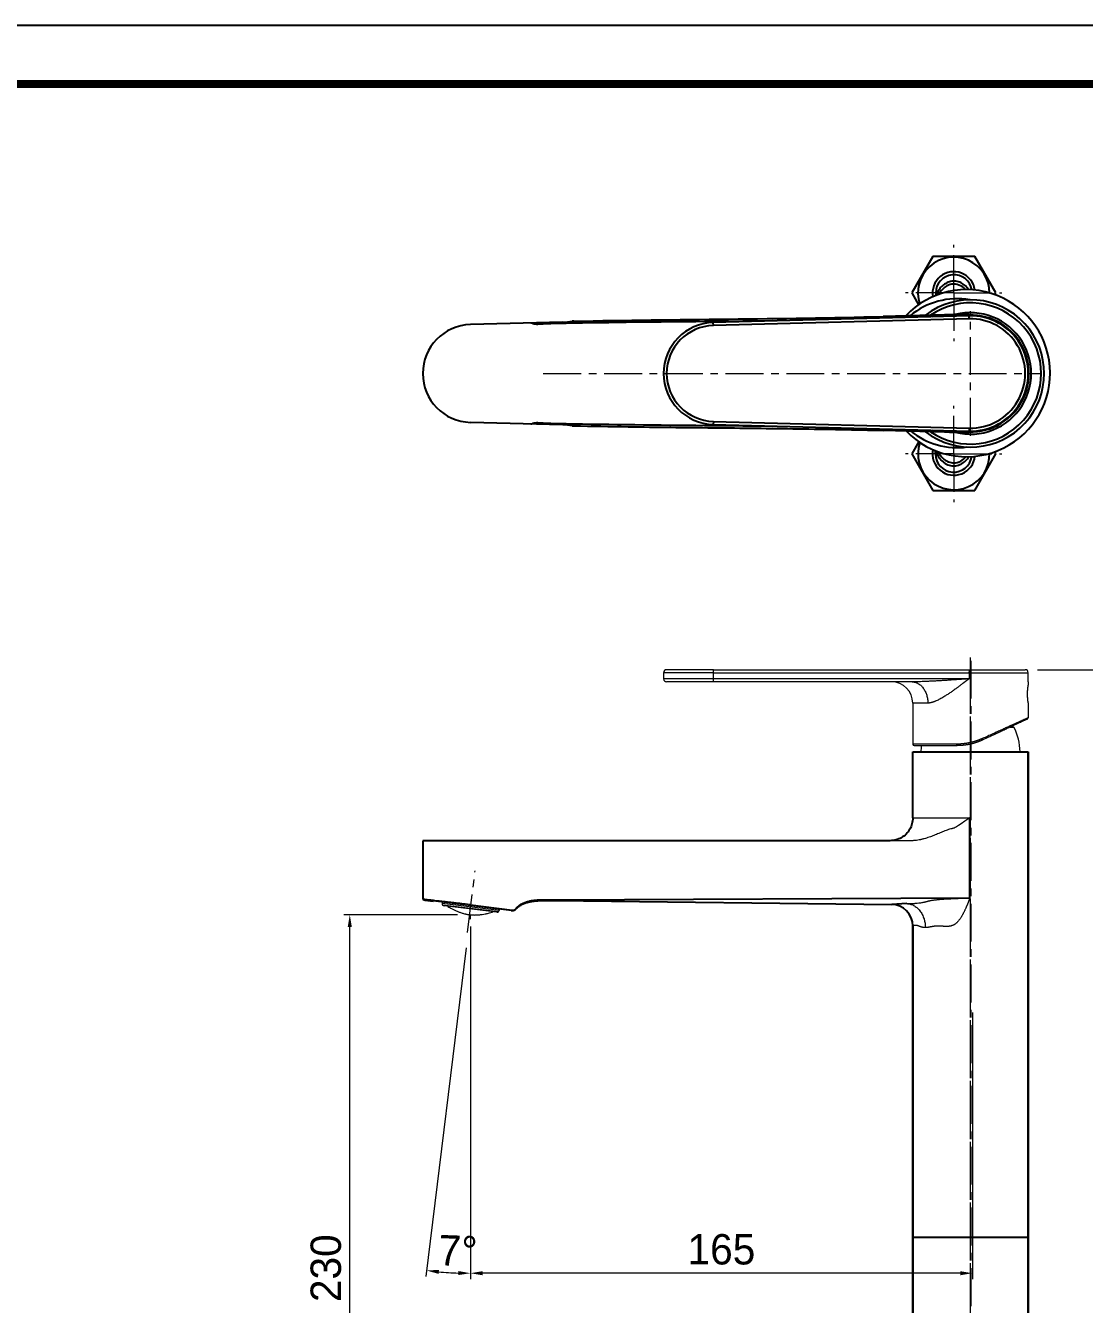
# Model space of a CAD drawing. Extents: x 0 to 1128, y 0 to 827.
# Drawn here: x 370.2 to 718.6, y 405.8 to 826.8 of the extents above; entities that cross this region are included whole.
import ezdxf

# ---------------------------------------------------------------- set-up
doc = ezdxf.new("R2010")
doc.units = 0
doc.header["$LTSCALE"] = 10
doc.header["$MEASUREMENT"] = 0
doc.header["$PDMODE"] = 3
doc.header["$PDSIZE"] = -10
doc.linetypes.add('CENTER', pattern=[2, 1.25, -0.25, 0.25, -0.25])
doc.layers.get('0').update_dxf_attribs({"linetype": 'CONTINUOUS'})
doc.layers.get('DEFPOINTS').update_dxf_attribs({"linetype": 'CONTINUOUS'})
for name, color, linetype in [('1', 7, 'CONTINUOUS'), ('BODY', 7, 'CONTINUOUS'), ('DEF_LAYER_ASSEM_MEMBER', 7, 'CONTINUOUS'), ('DEFAULT_1', 7, 'CENTER')]:
    doc.layers.add(name, color=color, linetype=linetype)
doc.styles.add('Daelim Dimension', font='')
doc.styles.get('Daelim Dimension').set_extended_font_data('나눔고딕')
doc.dimstyles.new('DEFAULT', dxfattribs={"dimscale": 2, "dimtxt": 2, "dimasz": 2, "dimexe": 0, "dimexo": 2, "dimgap": 1, "dimtad": 1, "dimdec": 0, "dimzin": 9, "dimdsep": 46, "dimtxsty": 'Daelim Dimension', "dimcen": 0.5, "dimclrd": 5, "dimclre": 5, "dimclrt": 256, "dimadec": 1, "dimazin": 0, "dimtfac": 1, "dimtdec": 0, "dimtix": 1, "dimtmove": 0, "dimatfit": 3, "dimfxl": 1, "dimtolj": 1, "dimtzin": 1, "dimlwd": 9, "dimlwe": 9, "dimarcsym": 0})

# ---------------------------------------------------------------- blocks, each defined once
blk = doc.blocks.new('*D2')
at = {"color": 5, "lineweight": 9, "ltscale": 0.5, "transparency": 16777216}
for p, q in [((516.55, 522.06), (516.55, 414.03)), ((681.73, 501.9), (681.73, 414.03)), ((677.73, 416.03), (520.55, 416.03))]:
    blk.add_line(p, q, dxfattribs=at)
at = {"color": 5, "ltscale": 0.5, "transparency": 16777216}
for points in [[(520.55, 416.7), (520.55, 415.36), (516.55, 416.03)], [(677.73, 416.7), (677.73, 415.36), (681.73, 416.03)]]:
    blk.add_solid(points, dxfattribs=at)
at = {"layer": 'DEFPOINTS', "color": 0, "ltscale": 0.5, "transparency": 16777216}
for p in [(516.55, 526.06), (681.73, 505.9), (516.55, 416.03)]:
    blk.add_point(p, dxfattribs=at)
at = {"color": 7, "ltscale": 0.5, "transparency": 16777216, "insert": (599.14, 428.92), "char_height": 10, "attachment_point": 2, "style": 'Daelim Dimension'}
blk.add_mtext('\\A1;165', dxfattribs=at)
blk = doc.blocks.new('*D3')
at = {"color": 5, "lineweight": 9, "ltscale": 0.5, "transparency": 16777216}
for p, q in [((512.33, 534.06), (474.84, 534.06)), ((476.84, 307.75), (476.84, 530.06)), ((652.86, 303.75), (474.84, 303.75))]:
    blk.add_line(p, q, dxfattribs=at)
at = {"color": 5, "ltscale": 0.5, "transparency": 16777216}
for points in [[(476.18, 530.06), (477.51, 530.06), (476.84, 534.06)], [(476.18, 307.75), (477.51, 307.75), (476.84, 303.75)]]:
    blk.add_solid(points, dxfattribs=at)
at = {"layer": 'DEFPOINTS', "color": 0, "ltscale": 0.5, "transparency": 16777216}
for p in [(476.84, 534.06), (516.33, 534.06), (656.86, 303.75)]:
    blk.add_point(p, dxfattribs=at)
at = {"color": 7, "ltscale": 0.5, "transparency": 16777216, "insert": (463.94, 417.69), "char_height": 10, "attachment_point": 2, "rotation": 90, "style": 'Daelim Dimension'}
blk.add_mtext('\\A1;230', dxfattribs=at)
blk = doc.blocks.new('*D0')
at = {"color": 5, "lineweight": 9, "ltscale": 0.5, "transparency": 16777216}
for p, q in [((516.55, 530.24), (516.55, 414.03)), ((515.18, 523.15), (501.9, 414.93))]:
    blk.add_line(p, q, dxfattribs=at)
blk.add_arc((516.55, 534.29), 118.27, 264.938, 268.062, dxfattribs=at)
at = {"color": 5, "ltscale": 0.5, "transparency": 16777216}
for points in [[(506.05, 415.83), (506.19, 417.15), (502.14, 416.91)], [(512.56, 416.76), (512.54, 415.43), (516.55, 416.03)]]:
    blk.add_solid(points, dxfattribs=at)
at = {"layer": 'DEFPOINTS', "color": 0, "ltscale": 0.5, "transparency": 16777216}
for p in [(519.52, 558.48), (516.55, 534.34), (516.55, 534.24), (515.67, 527.12), (506.93, 416.42)]:
    blk.add_point(p, dxfattribs=at)
at = {"color": 7, "ltscale": 0.5, "transparency": 16777216, "insert": (512.45, 423.44), "char_height": 10, "attachment_point": 5, "rotation": 357.8818, "style": 'Daelim Dimension'}
blk.add_mtext('\\A1;7%%D', dxfattribs=at)
blk = doc.blocks.new('*D5')
at = {"color": 5, "lineweight": 9, "ltscale": 0.5, "transparency": 16777216}
for p, q in [((703.11, 614.73), (774.41, 614.73)), ((772.41, 307.75), (772.41, 610.73)), ((709.36, 303.75), (774.41, 303.75))]:
    blk.add_line(p, q, dxfattribs=at)
at = {"color": 5, "ltscale": 0.5, "transparency": 16777216}
for points in [[(771.75, 610.73), (773.08, 610.73), (772.41, 614.73)], [(771.75, 307.75), (773.08, 307.75), (772.41, 303.75)]]:
    blk.add_solid(points, dxfattribs=at)
at = {"layer": 'DEFPOINTS', "color": 0, "ltscale": 0.5, "transparency": 16777216}
for p in [(699.11, 614.73), (772.41, 614.73), (705.36, 303.75)]:
    blk.add_point(p, dxfattribs=at)
at = {"color": 7, "ltscale": 0.5, "transparency": 16777216, "insert": (764.96, 459.24), "char_height": 10, "attachment_point": 5, "rotation": 90, "style": 'Daelim Dimension'}
blk.add_mtext('\\A1;311', dxfattribs=at)

msp = doc.modelspace()

# ---------------------------------------------------------------- linework, layer by layer
at = {"ltscale": 0.5}
for p, q in [((662.11, 587.73), (700.11, 587.73)), ((680.93, 539.61), (680.93, 565.93)), ((544.56, 538.95), (680.93, 539.61)), ((660.12, 537.71), (655.19, 537.42)), ((516.34, 534.06), (516.34, 532.57))]:
    msp.add_line(p, q, dxfattribs=at)
at = {"color": 7, "linetype": 'Continuous'}
for p, q in [((700.11, 307.75), (700.11, 587.73)), ((654.61, 558.43), (500.87, 558.43)), ((500.87, 558.43), (500.87, 539.21)), ((501.68, 538.9), (504.29, 538.58)), ((544.5, 538.7), (655.19, 537.42)), ((662.11, 530.42), (662.11, 307.75)), ((700.11, 427.75), (662.11, 427.75))]:
    msp.add_line(p, q, dxfattribs=at)
at = {"ltscale": 0.5}
msp.add_lwpolyline([(0, 0), (1128.4, 0), (1128.4, 826.8), (0, 826.8)], close=True, dxfattribs=at)
at = {"color": 5, "linetype": 'ByBlock', "lineweight": 200, "const_width": 2.6}
msp.add_lwpolyline([(18.14, 35.4), (1110.14, 35.4), (1110.14, 807.6), (18.14, 807.6)], close=True, dxfattribs=at)
at = {"color": 7, "linetype": 'Continuous'}
for points, start_tangent, end_tangent in [([(662.11, 565.93), (661.86, 563.99), (661.11, 562.18), (659.92, 560.63), (658.36, 559.43), (656.55, 558.68), (654.61, 558.43)], (-0.004338, -0.999991), (-0.999991, -0.004338)), ([(500.87, 539.21), (501.27, 539.01), (501.67, 538.9)], (0.827859, -0.560936), (0.993753, -0.1116)), ([(531.62, 536.22), (532.47, 537), (533.44, 537.63), (534.48, 538.11), (535.57, 538.46), (536.67, 538.7), (537.79, 538.85), (538.92, 538.94), (540.06, 538.98), (541.19, 538.99), (542.31, 538.98), (543.44, 538.96), (544.56, 538.95)], (0.682652, 0.730743), (0.99989, -0.014817)), ([(530.03, 535.38), (530.32, 535.41), (530.59, 535.44), (530.86, 535.52), (531.12, 535.63), (531.35, 535.79), (531.56, 535.98)], (0.993074, -0.117492), (0.684908, 0.728629)), ([(531.56, 535.98), (532.4, 536.75), (533.37, 537.38), (534.42, 537.87), (535.5, 538.21), (536.61, 538.45), (537.72, 538.61), (538.86, 538.7), (539.99, 538.74), (541.12, 538.75), (542.25, 538.74), (543.37, 538.72), (544.5, 538.7)], (0.682652, 0.730743), (0.99989, -0.014817))]:
    msp.add_spline(points, degree=3, dxfattribs=dict(at, start_tangent=start_tangent, end_tangent=end_tangent))
at = {"layer": '1', "color": 7, "linetype": 'Continuous', "lineweight": 18}
for p, q in [((596.5, 614.73), (581.11, 614.73)), ((596.5, 614.73), (680.64, 614.73)), ((680.64, 614.73), (699.11, 614.73)), ((580.11, 613.73), (580.11, 611.73)), ((596.5, 610.73), (581.11, 610.73)), ((661.89, 610.73), (596.5, 610.73)), ((700.11, 610.73), (700.11, 613.73)), ((700.11, 610.73), (700.11, 609.63)), ((662.11, 603.73), (662.11, 590.23)), ((700.11, 603.83), (700.11, 598.91)), ((694.26, 595.83), (695.3, 595.83)), ((662.61, 589.73), (676.68, 589.73)), ((530.03, 535.38), (504.29, 538.58)), ((507.31, 538.17), (507.26, 537.77)), ((525.24, 534.86), (507.87, 536.99)), ((516.55, 537.41), (530.3, 535.72)), ((526.07, 535.86), (526.02, 535.47))]:
    msp.add_line(p, q, dxfattribs=at)
at = {"layer": '1', "color": 7, "linetype": 'Continuous', "lineweight": 13}
for p, q in [((596.47, 613.73), (580.11, 613.73)), ((596.47, 611.73), (580.11, 611.73)), ((596.47, 613.73), (680.62, 613.73)), ((596.47, 613.73), (596.47, 611.73)), ((680.62, 611.73), (596.47, 611.73)), ((680.62, 613.73), (700.11, 613.73)), ((680.62, 613.73), (680.62, 611.73)), ((667.06, 603.73), (662.11, 603.73)), ((694.16, 595.78), (695.39, 595.78)), ((676.56, 590.23), (662.11, 590.23)), ((662.11, 565.93), (680.85, 565.93)), ((526.02, 535.47), (507.26, 537.77)), ((525.76, 535), (507.41, 537.25))]:
    msp.add_line(p, q, dxfattribs=at)
at = {"layer": '1', "color": 7, "linetype": 'Continuous', "lineweight": 18}
for centre, radius, start, end in [((581.11, 613.73), 1, 90, 180), ((699.11, 613.73), 1, 0, 90), ((581.11, 611.73), 1, 180, 270), ((655.11, 603.73), 7, 0, 90), ((699.61, 598.91), 0.5, 295.0006, 0.0002), ((695.3, 595.73), 0.1, 28.2036, 90), ((680.39, 587.73), 17.03, 0, 28.2036), ((662.61, 590.23), 0.5, 180, 270), ((681.84, 587.73), 17.03, 173.2545, 180), ((507.96, 537.68), 0.7, 173, 218), ((507.96, 537.68), 0.7, 218, 263), ((525.33, 535.55), 0.7, 263, 308), ((525.33, 535.55), 0.7, 308, 353)]:
    msp.add_arc(centre, radius, start, end, dxfattribs=at)
at = {"layer": '1', "color": 7, "linetype": 'Continuous', "lineweight": 13}
for centre, major_axis, start_param, end_param in [((596.5, 613.73), (0, 1), 0, 1.570796), ((680.64, 613.73), (0, 1), 0, 1.570796), ((596.5, 611.73), (0, -1), 4.712389, 6.283185)]:
    msp.add_ellipse(centre, major_axis=major_axis, ratio=0.026177, start_param=start_param, end_param=end_param, dxfattribs=at)
at = {"layer": '1', "color": 7, "linetype": 'Continuous', "lineweight": 18}
msp.add_ellipse((530.49, 537.23), major_axis=(0, 1.52), ratio=0.999657, start_param=3.019461, end_param=3.98439, dxfattribs=at)
for points, knots in [([(662.87, 610.74), (662.65, 610.73), (662.32, 610.73), (662, 610.73), (661.89, 610.73)], [0, 0, 0, 0, 0.659895, 1, 1, 1, 1]), ([(661.89, 610.73), (662.04, 610.73), (662.19, 610.72), (662.49, 610.68), (662.63, 610.66), (662.77, 610.63)], [0, 0, 0, 0, 0.534545, 0.534545, 1, 1, 1, 1]), ([(699.89, 606.73), (699.89, 606.82), (699.89, 606.92), (699.89, 607.11), (699.9, 607.3), (699.91, 607.48), (699.91, 607.59), (699.91, 607.62), (699.91, 607.66), (699.91, 607.68), (699.92, 607.75), (699.92, 607.8), (699.93, 607.93), (699.94, 608.1), (699.95, 608.26), (699.96, 608.38), (699.97, 608.44), (699.97, 608.49), (699.98, 608.53), (699.98, 608.55), (699.99, 608.64), (700, 608.78), (700.02, 608.97), (700.04, 609.09), (700.05, 609.16), (700.05, 609.19), (700.06, 609.24), (700.06, 609.26), (700.07, 609.33), (700.08, 609.41), (700.09, 609.47), (700.1, 609.52), (700.1, 609.53), (700.1, 609.55), (700.1, 609.56), (700.11, 609.59), (700.11, 609.62), (700.11, 609.63), (700.11, 609.63)], [0, 0, 0, 0, 0.062511, 0.062511, 0.125022, 0.187533, 0.187533, 0.20316, 0.20316, 0.218788, 0.218788, 0.250043, 0.250043, 0.312554, 0.375065, 0.375065, 0.40632, 0.421948, 0.421948, 0.437576, 0.437576, 0.500087, 0.562598, 0.625108, 0.625108, 0.656364, 0.656364, 0.687619, 0.687619, 0.75013, 0.812641, 0.812641, 0.843896, 0.843896, 0.875152, 0.875152, 0.937663, 1, 1, 1, 1]), ([(700.11, 603.83), (700.11, 603.83), (700.11, 603.83), (700.11, 603.85), (700.11, 603.88), (700.1, 603.93), (700.09, 603.96), (700.09, 603.97), (700.09, 603.98), (700.09, 603.99), (700.09, 604.01), (700.08, 604.03), (700.08, 604.09), (700.06, 604.17), (700.05, 604.26), (700.04, 604.34), (700.04, 604.38), (700.03, 604.43), (700.03, 604.46), (700.03, 604.47), (700.02, 604.55), (700, 604.67), (699.98, 604.88), (699.97, 605.04), (699.96, 605.15), (699.95, 605.19), (699.95, 605.28), (699.94, 605.32), (699.93, 605.44), (699.92, 605.61), (699.91, 605.79), (699.91, 605.93), (699.91, 605.97), (699.9, 606.07), (699.9, 606.11), (699.9, 606.25), (699.89, 606.44), (699.89, 606.63), (699.89, 606.73)], [0, 0, 0, 0, 0.0625, 0.0625, 0.125, 0.1875, 0.1875, 0.203125, 0.203125, 0.21875, 0.21875, 0.25, 0.25, 0.3125, 0.375, 0.375, 0.40625, 0.421875, 0.421875, 0.4375, 0.4375, 0.5, 0.5625, 0.625, 0.625, 0.65625, 0.65625, 0.6875, 0.6875, 0.75, 0.8125, 0.8125, 0.84375, 0.84375, 0.875, 0.875, 0.9375, 1, 1, 1, 1]), ([(685.13, 591.6), (685.11, 591.59), (685.08, 591.58), (685.02, 591.55), (684.96, 591.53), (684.91, 591.5), (684.85, 591.47), (684.8, 591.45), (684.74, 591.43), (684.68, 591.4), (684.63, 591.38), (684.57, 591.35), (684.52, 591.33), (684.46, 591.3), (684.4, 591.28), (684.35, 591.26), (684.29, 591.23), (684.23, 591.21), (684.18, 591.19), (684.12, 591.17), (684.07, 591.14), (684.01, 591.12), (683.95, 591.1), (683.9, 591.08), (683.84, 591.05), (683.78, 591.03), (683.73, 591.01), (683.67, 590.99), (683.61, 590.97), (683.56, 590.95), (683.5, 590.93), (683.44, 590.91), (683.39, 590.89), (683.33, 590.87), (683.28, 590.85), (683.22, 590.83), (683.16, 590.81), (683.11, 590.79), (683.05, 590.77), (682.99, 590.75), (682.94, 590.73), (682.88, 590.71), (682.82, 590.7), (682.77, 590.68), (682.71, 590.66), (682.65, 590.64), (682.6, 590.62), (682.54, 590.61), (682.48, 590.59), (682.43, 590.57), (682.37, 590.56), (682.31, 590.54), (682.26, 590.52), (682.2, 590.51), (682.14, 590.49), (682.09, 590.47), (682.03, 590.46), (681.97, 590.44), (681.92, 590.43), (681.86, 590.41), (681.8, 590.4), (681.75, 590.38), (681.69, 590.37), (681.63, 590.35), (681.58, 590.34), (681.52, 590.32), (681.46, 590.31), (681.41, 590.3), (681.35, 590.28), (681.29, 590.27), (681.24, 590.26), (681.18, 590.24), (681.13, 590.23), (681.07, 590.22), (681.01, 590.2), (680.96, 590.19), (680.88, 590.18), (680.79, 590.16), (680.69, 590.13), (680.58, 590.11), (680.47, 590.09), (680.37, 590.07), (680.26, 590.05), (680.16, 590.03), (680.05, 590.01), (679.94, 590), (679.84, 589.98), (679.73, 589.96), (679.63, 589.95), (679.52, 589.93), (679.41, 589.92), (679.31, 589.9), (679.2, 589.89), (679.1, 589.88), (678.99, 589.86), (678.88, 589.85), (678.78, 589.84), (678.67, 589.83), (678.57, 589.82), (678.46, 589.81), (678.36, 589.8), (678.25, 589.79), (678.14, 589.78), (678.04, 589.78), (677.93, 589.77), (677.83, 589.76), (677.72, 589.76), (677.62, 589.75), (677.51, 589.75), (677.41, 589.74), (677.3, 589.74), (677.2, 589.74), (677.1, 589.73), (676.99, 589.73), (676.89, 589.73), (676.78, 589.73), (676.71, 589.73), (676.68, 589.73)], [0, 0, 0, 0, 0.00712, 0.014231, 0.021333, 0.028426, 0.03551, 0.042585, 0.049651, 0.056708, 0.063756, 0.070795, 0.077825, 0.084847, 0.09186, 0.098864, 0.10586, 0.112847, 0.119825, 0.126795, 0.133757, 0.14071, 0.147655, 0.154592, 0.16152, 0.16844, 0.175352, 0.182256, 0.189152, 0.196039, 0.202919, 0.209791, 0.216655, 0.223511, 0.23036, 0.2372, 0.244033, 0.250858, 0.257676, 0.264486, 0.271289, 0.278084, 0.284872, 0.291652, 0.298425, 0.305191, 0.31195, 0.318702, 0.325446, 0.332183, 0.338914, 0.345637, 0.352354, 0.359063, 0.365766, 0.372463, 0.379152, 0.385835, 0.392511, 0.399181, 0.405844, 0.412501, 0.419151, 0.425795, 0.432433, 0.439065, 0.44569, 0.452309, 0.458922, 0.46553, 0.472131, 0.478726, 0.485316, 0.491899, 0.498477, 0.50505, 0.511616, 0.523966, 0.536305, 0.548632, 0.560948, 0.573253, 0.585547, 0.597832, 0.610107, 0.622373, 0.63463, 0.646878, 0.659118, 0.67135, 0.683575, 0.695792, 0.708003, 0.720207, 0.732406, 0.744599, 0.756786, 0.768969, 0.781147, 0.793321, 0.805491, 0.817657, 0.829821, 0.841982, 0.854141, 0.866297, 0.878452, 0.890606, 0.902759, 0.914912, 0.927065, 0.939218, 0.951371, 0.963526, 0.975682, 0.98784, 1, 1, 1, 1]), ([(680.85, 565.93), (676.05, 562.6), (675.77, 562.56), (675.35, 562.48), (675.21, 562.45), (675.01, 562.4), (674.94, 562.39), (674.8, 562.35), (674.73, 562.34), (674.39, 562.24), (674.12, 562.16), (673.58, 561.98), (673.32, 561.89), (672.79, 561.69), (672.52, 561.58), (672, 561.37), (671.73, 561.26), (671.21, 561.03), (670.95, 560.92), (670.42, 560.7), (670.16, 560.59), (669.63, 560.37), (669.36, 560.27), (668.83, 560.06), (668.57, 559.96), (668.03, 559.76), (667.76, 559.67), (667.22, 559.49), (666.95, 559.4), (666.41, 559.23), (666.14, 559.15), (665.72, 559.04), (665.59, 559), (665.31, 558.93), (665.03, 558.86), (664.75, 558.79), (664.47, 558.73), (664.33, 558.71), (663.91, 558.63), (663.63, 558.58), (663.34, 558.54)], [0, 0, 0, 0, 0.0625, 0.0625, 0.09375, 0.09375, 0.109375, 0.109375, 0.125, 0.125, 0.1875, 0.1875, 0.25, 0.25, 0.3125, 0.3125, 0.375, 0.375, 0.4375, 0.4375, 0.5, 0.5, 0.5625, 0.5625, 0.625, 0.625, 0.6875, 0.6875, 0.75, 0.75, 0.8125, 0.8125, 0.84375, 0.84375, 0.875, 0.90625, 0.90625, 0.9375, 0.9375, 1, 1, 1, 1]), ([(661.62, 558.43), (650.73, 558.43), (639.85, 558.43), (618.08, 558.43), (607.2, 558.43), (596.31, 558.43)], [0, 0, 0, 0, 0.5, 0.5, 1, 1, 1, 1]), ([(662.32, 558.45), (662.2, 558.44), (662.09, 558.44), (661.85, 558.43), (661.74, 558.43), (661.62, 558.43)], [0, 0, 0, 0, 0.5, 0.5, 1, 1, 1, 1]), ([(663.34, 558.54), (663.17, 558.52), (663, 558.5), (662.66, 558.47), (662.49, 558.46), (662.32, 558.45)], [0, 0, 0, 0, 0.5, 0.5, 1, 1, 1, 1]), ([(516.37, 537.44), (515.85, 537.49), (515.34, 537.55), (514.32, 537.67), (513.81, 537.73), (513.24, 537.79), (513.18, 537.8), (513.06, 537.81), (512.99, 537.82), (512.81, 537.84), (512.43, 537.89), (512.06, 537.93), (511.34, 538.01), (510.86, 538.06), (509.93, 538.17), (509.47, 538.22), (508.81, 538.3), (508.58, 538.33), (508.26, 538.36), (508.15, 538.38), (507.93, 538.4), (507.83, 538.41), (507.3, 538.47), (506.89, 538.52), (506.12, 538.61), (505.74, 538.65), (505.03, 538.73), (504.69, 538.77), (504.29, 538.82), (504.21, 538.83), (504.1, 538.84), (504.06, 538.85), (503.98, 538.86), (503.79, 538.88), (503.61, 538.9), (503.19, 538.95), (502.67, 539.01), (502.24, 539.06), (501.95, 539.09), (501.86, 539.1), (501.73, 539.11), (501.69, 539.12), (501.63, 539.13), (501.61, 539.13), (501.57, 539.13), (501.55, 539.14), (501.39, 539.15), (501.27, 539.17), (501.07, 539.19), (501, 539.2), (500.9, 539.21), (500.87, 539.21), (500.87, 539.21), (500.87, 539.21), (500.87, 539.21)], [0, 0, 0, 0, 0.062481, 0.062481, 0.124961, 0.124961, 0.132772, 0.132772, 0.140582, 0.140582, 0.156202, 0.187442, 0.187442, 0.249923, 0.249923, 0.312404, 0.312404, 0.343644, 0.343644, 0.359264, 0.359264, 0.374884, 0.374884, 0.437365, 0.437365, 0.499846, 0.499846, 0.562326, 0.562326, 0.577947, 0.577947, 0.585757, 0.585757, 0.593567, 0.624807, 0.624807, 0.687288, 0.749769, 0.749769, 0.781009, 0.781009, 0.796629, 0.796629, 0.804439, 0.804439, 0.812249, 0.812249, 0.87473, 0.87473, 0.937211, 0.937211, 0.999691, 0.999691, 1, 1, 1, 1]), ([(509.08, 536.81), (509.55, 536.52), (510.03, 536.25), (510.81, 535.84), (511.12, 535.69), (511.74, 535.4), (512.05, 535.27), (512.69, 535.01), (513.01, 534.9), (513.66, 534.68), (513.99, 534.57), (514.48, 534.43), (514.65, 534.39), (514.9, 534.33), (514.99, 534.31), (515.16, 534.27), (515.24, 534.25), (515.49, 534.19), (515.66, 534.16), (516, 534.1), (516.17, 534.08), (516.51, 534.04), (516.68, 534.02), (517.02, 534), (517.19, 533.99), (517.53, 533.98), (517.7, 533.97), (518.04, 533.97), (518.21, 533.98), (518.72, 533.99), (519.06, 534.01), (519.57, 534.05), (519.74, 534.07), (520, 534.1), (520.08, 534.11), (520.25, 534.13), (520.34, 534.14), (520.77, 534.2), (521.11, 534.25), (521.78, 534.38), (522.12, 534.45), (522.99, 534.66), (523.53, 534.81), (524.06, 534.99)], [0, 0, 0, 0, 0.104955, 0.104955, 0.170644, 0.170644, 0.236333, 0.236333, 0.302022, 0.302022, 0.367711, 0.367711, 0.400555, 0.400555, 0.416977, 0.416977, 0.4334, 0.4334, 0.466244, 0.466244, 0.499089, 0.499089, 0.531933, 0.531933, 0.564778, 0.564778, 0.597622, 0.597622, 0.630467, 0.630467, 0.696156, 0.696156, 0.729, 0.729, 0.745422, 0.745422, 0.761845, 0.761845, 0.827534, 0.827534, 0.893223, 0.893223, 1, 1, 1, 1]), ([(660.12, 537.71), (660.48, 537.71), (661.23, 537.61), (662.38, 537.18), (663.49, 536.44), (664.48, 535.4), (665.28, 534.13), (666.05, 532.23), (666.26, 530.73), (666.27, 529.81)], [0, 0, 0, 0, 0.125, 0.25, 0.375, 0.5, 0.625, 0.75, 1, 1, 1, 1])]:
    msp.add_open_spline(points, degree=3, knots=knots, dxfattribs=at)
for points, degree in [([(662.77, 610.67), (662.76, 610.62)], 1), ([(699.82, 598.45), (699.82, 598.45), (699.77, 598.43), (699.54, 598.32), (699.16, 598.14), (698.63, 597.9), (697.96, 597.59), (697.17, 597.22), (696.25, 596.79), (695.2, 596.3), (694.06, 595.77), (692.82, 595.19), (691.46, 594.55), (690.04, 593.89), (688.62, 593.23), (687.07, 592.51), (685.81, 591.92), (685.13, 591.6)], 3), ([(516.55, 537.41), (516.49, 537.42), (516.43, 537.43), (516.37, 537.44)], 3)]:
    msp.add_open_spline(points, degree=degree, dxfattribs=at)
at = {"layer": '1', "color": 7, "linetype": 'Continuous', "lineweight": 13}
for points, knots in [([(662.77, 610.63), (662.79, 610.62), (662.81, 610.62), (662.99, 610.57), (663.15, 610.52), (663.47, 610.4), (663.63, 610.32), (663.95, 610.15), (664.11, 610.06), (664.42, 609.84), (664.57, 609.72), (664.87, 609.46), (665.01, 609.32), (665.29, 609.01), (665.42, 608.85), (665.67, 608.51), (665.79, 608.33), (666.02, 607.95), (666.12, 607.76), (666.32, 607.36), (666.4, 607.15), (666.56, 606.73), (666.64, 606.52), (666.76, 606.09), (666.82, 605.87), (666.91, 605.44), (666.95, 605.22), (667.01, 604.79), (667.03, 604.57), (667.06, 604.15), (667.06, 603.94), (667.06, 603.73)], [0, 0, 0, 0, 0.009148, 0.009148, 0.079923, 0.079923, 0.150698, 0.150698, 0.221473, 0.221473, 0.292248, 0.292248, 0.363023, 0.363023, 0.433799, 0.433799, 0.504574, 0.504574, 0.575349, 0.575349, 0.646124, 0.646124, 0.716899, 0.716899, 0.787674, 0.787674, 0.85845, 0.85845, 0.929225, 0.929225, 1, 1, 1, 1]), ([(680.62, 611.73), (680, 611.69), (678.88, 611.61), (677.29, 611.5), (675.84, 611.4), (674.39, 611.3), (672.91, 611.21), (671.43, 611.11), (669.98, 611.03), (668.62, 610.95), (667.36, 610.89), (666.22, 610.84), (665.16, 610.8), (664.16, 610.76), (663.4, 610.74), (662.98, 610.74), (662.87, 610.74)], [0, 0, 0, 0, 0.10128, 0.185185, 0.262155, 0.341627, 0.424653, 0.50812, 0.589513, 0.666714, 0.738183, 0.803244, 0.863749, 0.922267, 0.980926, 1, 1, 1, 1]), ([(680.62, 611.73), (680.59, 611.71), (680.55, 611.68), (680.49, 611.63), (680.42, 611.58), (680.36, 611.54), (680.3, 611.49), (680.24, 611.44), (680.18, 611.4), (680.12, 611.35), (680.06, 611.31), (680, 611.26), (679.94, 611.22), (679.89, 611.17), (679.83, 611.13), (679.77, 611.09), (679.72, 611.05), (679.67, 611.01), (679.61, 610.97), (679.56, 610.93), (679.51, 610.89), (679.46, 610.85), (679.41, 610.81), (679.36, 610.77), (679.31, 610.74), (679.26, 610.7), (679.21, 610.66), (679.16, 610.63), (679.12, 610.59), (679.07, 610.56), (679.03, 610.53), (678.98, 610.49), (678.94, 610.46), (678.9, 610.43), (678.86, 610.4), (678.82, 610.36), (678.78, 610.33), (678.74, 610.3), (678.7, 610.27), (678.66, 610.25), (678.62, 610.22), (678.58, 610.19), (678.55, 610.16), (678.51, 610.14), (678.48, 610.11), (678.44, 610.08), (678.41, 610.06), (678.25, 609.94), (677.98, 609.74), (677.6, 609.45), (677.23, 609.17), (676.88, 608.91), (676.47, 608.62), (676.02, 608.29), (675.53, 607.93), (675.05, 607.6), (674.58, 607.26), (674.1, 606.93), (673.61, 606.61), (673.14, 606.3), (672.61, 605.96), (672.01, 605.59), (671.35, 605.21), (670.73, 604.88), (670.14, 604.59), (669.74, 604.41), (669.5, 604.31), (669.43, 604.28), (669.36, 604.25), (669.29, 604.22), (669.22, 604.2), (669.15, 604.17), (669.08, 604.14), (669.01, 604.12), (668.94, 604.1), (668.87, 604.07), (668.81, 604.05), (668.74, 604.03), (668.67, 604.01), (668.61, 603.99), (668.54, 603.97), (668.48, 603.95), (668.41, 603.93), (668.35, 603.91), (668.28, 603.9), (668.22, 603.88), (668.16, 603.87), (668.1, 603.85), (668.04, 603.84), (667.97, 603.83), (667.91, 603.81), (667.85, 603.8), (667.79, 603.79), (667.73, 603.78), (667.68, 603.77), (667.62, 603.77), (667.56, 603.76), (667.5, 603.75), (667.45, 603.75), (667.39, 603.74), (667.33, 603.74), (667.28, 603.73), (667.22, 603.73), (667.17, 603.73), (667.12, 603.73), (667.08, 603.73), (667.06, 603.73)], [0, 0, 0, 0, 0.004636, 0.009221, 0.013755, 0.018237, 0.022669, 0.027049, 0.031379, 0.035657, 0.039884, 0.04406, 0.048185, 0.052259, 0.056282, 0.060253, 0.064174, 0.068043, 0.071862, 0.075629, 0.079345, 0.08301, 0.086624, 0.090187, 0.093699, 0.097159, 0.100569, 0.103927, 0.107235, 0.110491, 0.113696, 0.11685, 0.119953, 0.123005, 0.126005, 0.128955, 0.131853, 0.134701, 0.137497, 0.140242, 0.142937, 0.14558, 0.148171, 0.150712, 0.153202, 0.155641, 0.158028, 0.160365, 0.1892, 0.216868, 0.243368, 0.268702, 0.29287, 0.330086, 0.365854, 0.400178, 0.433062, 0.469473, 0.504638, 0.538565, 0.571263, 0.621736, 0.669934, 0.715915, 0.759746, 0.801501, 0.806991, 0.81245, 0.817879, 0.823278, 0.828647, 0.833987, 0.839297, 0.844578, 0.84983, 0.855054, 0.86025, 0.865417, 0.870557, 0.875669, 0.880755, 0.885813, 0.890845, 0.89585, 0.90083, 0.905784, 0.910713, 0.915616, 0.920495, 0.92535, 0.93018, 0.934987, 0.939771, 0.944531, 0.949269, 0.953985, 0.958679, 0.963351, 0.968002, 0.972632, 0.977242, 0.981832, 0.986403, 0.990954, 0.995486, 1, 1, 1, 1]), ([(700.11, 598.91), (700.11, 598.91), (700.09, 598.9), (700.01, 598.86), (699.95, 598.83), (699.78, 598.76), (699.67, 598.71), (699.41, 598.59), (699.26, 598.52), (698.91, 598.36), (698.71, 598.27), (698.27, 598.07), (698.03, 597.96), (697.5, 597.72), (697.21, 597.59), (696.74, 597.38), (696.58, 597.3), (696.33, 597.19), (696.2, 597.13), (696.05, 597.06), (695.97, 597.03), (695.94, 597.01), (695.92, 597), (695.91, 597), (695.9, 597), (695.9, 596.99), (695.9, 596.99), (695.9, 596.99), (695.9, 596.99), (695.9, 596.99), (695.6, 596.86), (695.29, 596.72), (694.62, 596.41), (694.26, 596.25), (693.51, 595.91), (693.11, 595.73), (692.28, 595.35), (691.85, 595.15), (690.93, 594.74), (690.46, 594.52), (689.47, 594.07), (688.95, 593.84), (687.89, 593.36), (687.34, 593.11), (686.21, 592.59), (685.62, 592.33), (685.02, 592.06)], [0, 0, 0, 0, 0.0625, 0.0625, 0.125, 0.125, 0.1875, 0.1875, 0.25, 0.25, 0.3125, 0.3125, 0.375, 0.375, 0.4375, 0.4375, 0.46875, 0.46875, 0.484375, 0.492188, 0.496094, 0.498047, 0.499023, 0.499512, 0.499756, 0.499878, 0.499939, 0.499969, 0.499969, 0.5, 0.5, 0.5625, 0.5625, 0.625, 0.625, 0.6875, 0.6875, 0.75, 0.75, 0.8125, 0.8125, 0.875, 0.875, 0.9375, 0.9375, 1, 1, 1, 1]), ([(685.02, 592.06), (685, 592.05), (684.97, 592.03), (684.91, 592), (684.85, 591.98), (684.79, 591.95), (684.74, 591.93), (684.68, 591.9), (684.62, 591.88), (684.57, 591.86), (684.51, 591.83), (684.45, 591.81), (684.4, 591.78), (684.34, 591.76), (684.28, 591.74), (684.22, 591.71), (684.17, 591.69), (684.11, 591.67), (684.05, 591.65), (684, 591.62), (683.94, 591.6), (683.88, 591.58), (683.82, 591.56), (683.77, 591.54), (683.71, 591.51), (683.65, 591.49), (683.6, 591.47), (683.54, 591.45), (683.48, 591.43), (683.42, 591.41), (683.37, 591.39), (683.31, 591.37), (683.25, 591.35), (683.2, 591.33), (683.14, 591.31), (683.08, 591.29), (683.03, 591.27), (682.97, 591.25), (682.91, 591.24), (682.86, 591.22), (682.8, 591.2), (682.74, 591.18), (682.69, 591.16), (682.63, 591.15), (682.57, 591.13), (682.52, 591.11), (682.46, 591.09), (682.4, 591.08), (682.35, 591.06), (682.29, 591.04), (682.23, 591.03), (682.18, 591.01), (682.12, 591), (682.06, 590.98), (682.01, 590.96), (681.95, 590.95), (681.9, 590.93), (681.84, 590.92), (681.78, 590.9), (681.73, 590.89), (681.67, 590.87), (681.62, 590.86), (681.56, 590.85), (681.5, 590.83), (681.45, 590.82), (681.39, 590.81), (681.34, 590.79), (681.28, 590.78), (681.23, 590.77), (681.17, 590.75), (681.12, 590.74), (681.06, 590.73), (681.01, 590.72), (680.95, 590.7), (680.9, 590.69), (680.84, 590.68), (680.77, 590.66), (680.68, 590.65), (680.58, 590.63), (680.48, 590.61), (680.37, 590.59), (680.27, 590.57), (680.16, 590.55), (680.06, 590.53), (679.96, 590.51), (679.85, 590.49), (679.75, 590.48), (679.64, 590.46), (679.54, 590.45), (679.43, 590.43), (679.33, 590.42), (679.22, 590.4), (679.11, 590.39), (679.01, 590.38), (678.9, 590.36), (678.8, 590.35), (678.69, 590.34), (678.58, 590.33), (678.48, 590.32), (678.37, 590.31), (678.27, 590.3), (678.16, 590.29), (678.05, 590.28), (677.95, 590.28), (677.84, 590.27), (677.73, 590.26), (677.63, 590.26), (677.52, 590.25), (677.41, 590.25), (677.31, 590.24), (677.2, 590.24), (677.09, 590.24), (676.99, 590.23), (676.88, 590.23), (676.77, 590.23), (676.67, 590.23), (676.59, 590.23), (676.56, 590.23)], [0, 0, 0, 0, 0.007241, 0.014472, 0.021691, 0.028899, 0.036095, 0.04328, 0.050454, 0.057617, 0.064768, 0.071908, 0.079036, 0.086153, 0.093258, 0.100352, 0.107435, 0.114506, 0.121565, 0.128613, 0.135649, 0.142673, 0.149686, 0.156688, 0.163677, 0.170655, 0.177622, 0.184576, 0.191519, 0.198451, 0.20537, 0.212278, 0.219175, 0.226059, 0.232932, 0.239793, 0.246643, 0.25348, 0.260307, 0.267121, 0.273923, 0.280714, 0.287493, 0.294261, 0.301016, 0.30776, 0.314492, 0.321213, 0.327921, 0.334618, 0.341303, 0.347976, 0.354638, 0.361287, 0.367925, 0.374551, 0.381165, 0.387768, 0.394358, 0.400937, 0.407504, 0.414059, 0.420603, 0.427134, 0.433654, 0.440162, 0.446659, 0.453143, 0.459616, 0.466077, 0.472526, 0.478963, 0.485389, 0.491803, 0.498205, 0.504596, 0.510974, 0.522946, 0.53493, 0.546928, 0.558938, 0.570962, 0.582999, 0.595049, 0.607112, 0.619189, 0.631278, 0.64338, 0.655496, 0.667625, 0.679766, 0.691921, 0.704089, 0.716271, 0.728465, 0.740672, 0.752893, 0.765127, 0.777374, 0.789635, 0.801908, 0.814195, 0.826494, 0.838807, 0.851132, 0.86347, 0.875821, 0.888184, 0.90056, 0.912948, 0.925348, 0.937761, 0.950185, 0.962621, 0.975069, 0.987529, 1, 1, 1, 1]), ([(676.68, 589.73), (676.67, 589.73), (676.66, 589.73), (676.65, 589.74), (676.64, 589.75), (676.63, 589.78), (676.62, 589.79), (676.61, 589.83), (676.6, 589.85), (676.59, 589.9), (676.58, 589.92), (676.58, 589.98), (676.57, 590.01), (676.57, 590.07), (676.56, 590.1), (676.56, 590.16), (676.56, 590.2), (676.56, 590.23)], [0, 0, 0, 0, 0.125, 0.125, 0.25, 0.25, 0.375, 0.375, 0.5, 0.5, 0.625, 0.625, 0.75, 0.75, 0.875, 0.875, 1, 1, 1, 1]), ([(660.12, 537.71), (660.15, 537.71), (660.21, 537.71), (660.3, 537.71), (660.4, 537.71), (660.5, 537.71), (660.62, 537.72), (660.75, 537.72), (660.89, 537.72), (661.03, 537.73), (661.19, 537.73), (661.36, 537.74), (661.53, 537.74), (661.72, 537.75), (661.93, 537.76), (662.16, 537.77), (662.39, 537.79), (662.61, 537.8), (662.82, 537.81), (663, 537.83), (663.41, 537.86), (664.01, 537.92), (664.72, 538.01), (665.3, 538.11), (665.67, 538.19), (665.92, 538.24), (666.03, 538.27), (666.14, 538.3), (666.25, 538.32), (666.35, 538.35), (666.46, 538.37), (666.56, 538.4), (666.64, 538.42), (666.71, 538.44), (666.78, 538.46), (666.85, 538.47), (666.93, 538.49), (667, 538.51), (667.08, 538.53), (667.16, 538.55), (667.26, 538.57), (667.4, 538.61), (667.57, 538.64), (667.73, 538.68), (668, 538.73), (668.38, 538.81), (668.9, 538.89), (669.41, 538.96), (669.91, 539.01), (670.41, 539.06), (670.96, 539.11), (671.6, 539.16), (672.36, 539.22), (673.25, 539.27), (674.19, 539.32), (675.19, 539.37), (676.26, 539.42), (677.22, 539.46), (678.1, 539.5), (678.91, 539.53), (679.87, 539.57), (680.56, 539.6), (680.93, 539.61)], [0, 0, 0, 0, 0.003886, 0.008237, 0.013052, 0.018331, 0.024075, 0.030284, 0.036957, 0.044094, 0.051696, 0.059763, 0.068294, 0.077289, 0.086749, 0.099185, 0.110742, 0.121421, 0.131221, 0.140143, 0.148187, 0.19146, 0.228186, 0.252286, 0.278299, 0.283759, 0.289202, 0.294626, 0.300033, 0.305422, 0.310793, 0.316146, 0.319607, 0.323121, 0.326687, 0.330305, 0.333977, 0.3377, 0.341477, 0.345306, 0.349188, 0.357477, 0.365625, 0.373634, 0.381504, 0.404372, 0.429227, 0.456093, 0.477709, 0.501446, 0.527309, 0.5553, 0.593127, 0.635302, 0.681826, 0.726732, 0.777085, 0.832885, 0.863998, 0.902221, 0.947555, 1, 1, 1, 1]), ([(680.93, 539.61), (680.91, 539.56), (680.87, 539.46), (680.81, 539.31), (680.75, 539.16), (680.7, 539.02), (680.64, 538.88), (680.59, 538.74), (680.53, 538.6), (680.48, 538.46), (680.42, 538.33), (680.37, 538.2), (680.32, 538.07), (680.27, 537.95), (680.22, 537.83), (680.17, 537.7), (680.12, 537.59), (680.07, 537.47), (680.03, 537.36), (679.98, 537.25), (679.94, 537.14), (679.89, 537.03), (679.85, 536.93), (679.8, 536.83), (679.76, 536.73), (679.72, 536.63), (679.68, 536.54), (679.64, 536.45), (679.6, 536.36), (679.57, 536.27), (679.49, 536.1), (679.37, 535.83), (679.21, 535.49), (679.06, 535.16), (678.9, 534.85), (678.75, 534.55), (678.6, 534.26), (678.45, 533.99), (678.31, 533.73), (678.13, 533.43), (677.92, 533.09), (677.68, 532.73), (677.43, 532.39), (677.19, 532.08), (676.94, 531.8), (676.71, 531.56), (676.48, 531.35), (676.26, 531.16), (676.04, 531), (675.82, 530.85), (675.59, 530.72), (675.36, 530.6), (675.16, 530.52), (675, 530.46), (674.89, 530.42), (674.76, 530.38), (674.64, 530.35), (674.51, 530.32), (674.38, 530.29), (674.25, 530.27), (674.11, 530.25), (673.97, 530.23), (673.83, 530.22), (673.69, 530.21), (673.54, 530.2), (673.39, 530.19), (673.23, 530.19), (673.08, 530.19), (672.92, 530.2), (672.74, 530.2), (672.55, 530.21), (672.34, 530.22), (672.17, 530.24), (672.03, 530.25), (671.93, 530.25), (671.83, 530.26), (671.74, 530.27), (671.65, 530.27), (671.57, 530.28), (671.49, 530.28), (671.42, 530.29), (671.35, 530.29), (671.29, 530.3), (671.23, 530.3), (671.18, 530.31), (671.13, 530.31), (671.09, 530.31), (671.05, 530.31), (671.01, 530.32), (670.98, 530.32), (670.94, 530.32), (670.88, 530.32), (670.81, 530.33), (670.74, 530.33), (670.66, 530.33), (670.59, 530.33), (670.52, 530.33), (670.45, 530.33), (670.38, 530.33), (670.31, 530.33), (670.24, 530.33), (670.17, 530.33), (670.1, 530.33), (670.03, 530.32), (669.97, 530.32), (669.9, 530.32), (669.83, 530.31), (669.77, 530.31), (669.69, 530.3), (669.6, 530.3), (669.49, 530.29), (669.38, 530.27), (669.27, 530.26), (669.15, 530.24), (669.02, 530.23), (668.89, 530.21), (668.76, 530.18), (668.62, 530.16), (668.49, 530.14), (668.37, 530.12), (668.26, 530.1), (668.17, 530.08), (668.08, 530.06), (667.99, 530.05), (667.91, 530.03), (667.84, 530.02), (667.77, 530.01), (667.7, 529.99), (667.65, 529.98), (667.59, 529.97), (667.55, 529.96), (667.5, 529.96), (667.47, 529.95), (667.43, 529.94), (667.41, 529.94), (667.38, 529.93), (667.37, 529.93), (667.35, 529.93), (667.32, 529.92), (667.28, 529.92), (667.24, 529.91), (667.21, 529.9), (667.17, 529.9), (667.13, 529.89), (667.1, 529.89), (667.06, 529.88), (667.02, 529.88), (666.99, 529.87), (666.95, 529.87), (666.91, 529.86), (666.88, 529.86), (666.84, 529.85), (666.8, 529.85), (666.76, 529.85), (666.73, 529.84), (666.69, 529.84), (666.65, 529.83), (666.61, 529.83), (666.57, 529.83), (666.54, 529.82), (666.5, 529.82), (666.46, 529.82), (666.42, 529.82), (666.39, 529.81), (666.35, 529.81), (666.31, 529.81), (666.28, 529.81), (666.27, 529.81)], [0, 0, 0, 0, 0.007363, 0.01461, 0.021744, 0.028763, 0.035667, 0.042457, 0.049132, 0.055693, 0.062139, 0.068471, 0.074688, 0.080791, 0.086779, 0.092653, 0.098413, 0.104058, 0.109588, 0.115004, 0.120306, 0.125493, 0.130566, 0.135525, 0.140369, 0.145099, 0.149715, 0.154216, 0.158603, 0.162876, 0.167035, 0.184595, 0.201576, 0.217978, 0.233804, 0.249057, 0.26374, 0.277857, 0.29141, 0.304405, 0.325153, 0.34494, 0.363792, 0.381743, 0.398831, 0.415098, 0.428414, 0.441423, 0.454163, 0.466675, 0.479001, 0.491187, 0.503278, 0.509067, 0.51497, 0.520994, 0.527143, 0.533423, 0.539839, 0.546395, 0.553095, 0.559943, 0.566943, 0.574099, 0.581413, 0.588889, 0.596529, 0.603991, 0.612176, 0.621084, 0.630717, 0.641075, 0.65216, 0.657656, 0.66291, 0.667922, 0.672691, 0.677217, 0.6815, 0.685541, 0.68934, 0.692895, 0.696208, 0.699279, 0.702107, 0.704692, 0.707035, 0.709135, 0.710993, 0.712607, 0.71398, 0.717903, 0.721814, 0.725715, 0.729605, 0.733484, 0.737353, 0.741211, 0.745059, 0.748897, 0.752725, 0.756543, 0.760351, 0.76415, 0.767938, 0.771718, 0.775488, 0.779249, 0.783001, 0.788587, 0.794528, 0.800826, 0.807479, 0.81449, 0.821857, 0.829582, 0.837665, 0.846105, 0.854904, 0.861574, 0.867916, 0.873933, 0.879622, 0.884985, 0.890021, 0.89473, 0.899113, 0.903168, 0.906898, 0.9103, 0.913376, 0.916125, 0.918547, 0.920643, 0.922412, 0.923854, 0.92497, 0.925759, 0.928144, 0.930542, 0.932952, 0.935374, 0.937809, 0.940256, 0.942715, 0.945187, 0.947671, 0.950168, 0.952677, 0.955199, 0.957733, 0.960279, 0.962839, 0.96541, 0.967995, 0.970592, 0.973202, 0.975824, 0.978459, 0.981107, 0.983768, 0.986441, 0.989127, 0.991826, 0.994538, 0.997263, 1, 1, 1, 1]), ([(666.27, 529.81), (666.26, 529.81), (666.24, 529.81), (666.22, 529.81), (666.19, 529.81), (666.16, 529.81), (666.13, 529.81), (666.1, 529.81), (666.08, 529.81), (666.05, 529.81), (666.02, 529.81), (665.99, 529.81), (665.96, 529.81), (665.94, 529.81), (665.91, 529.82), (665.88, 529.82), (665.85, 529.82), (665.82, 529.82), (665.79, 529.83), (665.74, 529.83), (665.65, 529.84), (665.53, 529.86), (665.41, 529.89), (665.25, 529.92), (665.06, 529.97), (664.88, 530.03), (664.72, 530.08), (664.58, 530.13), (664.45, 530.18), (664.34, 530.22), (664.26, 530.25), (664.19, 530.28), (664.13, 530.3), (664.08, 530.32), (664.01, 530.34), (663.93, 530.37), (663.84, 530.41), (663.75, 530.44), (663.67, 530.46), (663.59, 530.49), (663.5, 530.51), (663.42, 530.53), (663.35, 530.55), (663.29, 530.56), (663.23, 530.56), (663.17, 530.57), (663.11, 530.57), (663.06, 530.57), (663.02, 530.57), (662.96, 530.56), (662.88, 530.56), (662.78, 530.55), (662.66, 530.54), (662.53, 530.53), (662.4, 530.51), (662.28, 530.5), (662.22, 530.49), (662.19, 530.49), (662.16, 530.48), (662.13, 530.48), (662.11, 530.47)], [0, 0, 0, 0, 0.0037305, 0.0074818, 0.0112539, 0.015047, 0.0188611, 0.0226963, 0.0265528, 0.0304307, 0.0343299, 0.0382507, 0.0421932, 0.0461573, 0.0501433, 0.0541512, 0.058181, 0.0622329, 0.066307, 0.0704033, 0.0871623, 0.1045442, 0.1225532, 0.1411935, 0.1747744, 0.212468, 0.2308403, 0.254704, 0.2840593, 0.2992129, 0.3130789, 0.3256571, 0.3369476, 0.3469505, 0.3556658, 0.3750027, 0.3933342, 0.4106615, 0.4269865, 0.4457094, 0.4637581, 0.4811367, 0.4978499, 0.5118373, 0.5258771, 0.5399732, 0.5541295, 0.56835, 0.575489, 0.5897936, 0.6112637, 0.6398993, 0.6757001, 0.718666, 0.7687969, 0.8260924, 0.8664945, 0.8664945, 0.8664945, 0.9155313, 0.9155313, 0.9155313, 0.9155313])]:
    msp.add_open_spline(points, degree=3, knots=knots, dxfattribs=at)
msp.add_rational_spline([(685.13, 591.6), (685.18, 591.62), (685.13, 591.81), (685.02, 592.06)], [1.17489528094, 0.95787083474, 0.942822722588, 1.12975094448], degree=3, dxfattribs=at)
at = {"layer": 'BODY', "color": 1, "linetype": 'CENTER', "lineweight": 5}
for p, q in [((675.61, 738.76), (675.61, 754.61)), ((675.61, 738.76), (659.76, 738.76)), ((675.61, 738.76), (691.47, 738.76)), ((675.61, 738.76), (675.61, 722.9)), ((681.11, 691.76), (681.11, 732.76)), ((540.51, 712.26), (704.27, 712.26)), ((675.61, 685.76), (675.61, 701.61)), ((675.61, 685.76), (659.76, 685.76)), ((675.61, 685.76), (691.47, 685.76)), ((675.61, 685.76), (675.61, 669.9)), ((681.11, 301.82), (681.11, 618.75)), ((515.62, 528.26), (518.1, 548.5))]:
    msp.add_line(p, q, dxfattribs=at)
at = {"layer": 'DEF_LAYER_ASSEM_MEMBER', "color": 7, "linetype": 'Continuous'}
for p, q in [((668.68, 750.76), (661.76, 738.76)), ((682.54, 750.76), (668.68, 750.76)), ((689.47, 738.76), (682.54, 750.76)), ((661.76, 738.76), (664.01, 734.85)), ((669.65, 738.76), (669.65, 737.85)), ((689.16, 738.21), (689.47, 738.76)), ((546.97, 729.15), (516.55, 728.35)), ((538.76, 728.55), (540.46, 728.59)), ((680.62, 731.25), (596.47, 729.05)), ((615.96, 729.55), (596.47, 729.36)), ((680.6, 731.75), (652.41, 731.01)), ((546.97, 695.37), (516.55, 696.16)), ((540.46, 695.92), (538.76, 695.96)), ((596.47, 695.47), (680.62, 693.26)), ((596.47, 695.15), (615.98, 694.96)), ((680.6, 692.76), (652.41, 693.5)), ((664.11, 689.83), (661.76, 685.76)), ((669.58, 685.76), (669.58, 686.87)), ((689.47, 685.76), (689.05, 686.48)), ((661.76, 685.76), (668.68, 673.76)), ((682.54, 673.76), (689.47, 685.76)), ((668.68, 673.76), (682.54, 673.76)), ((662.11, 565.93), (662.11, 587.73)), ((700.11, 587.73), (700.11, 307.75)), ((662.11, 307.75), (662.11, 530.42)), ((700.11, 427.75), (662.11, 427.75))]:
    msp.add_line(p, q, dxfattribs=at)
at = {"layer": 'DEF_LAYER_ASSEM_MEMBER', "color": 9, "linetype": 'Continuous'}
for p, q in [((596.5, 728.05), (596.47, 729.05)), ((680.64, 730.25), (596.5, 728.05)), ((680.64, 730.25), (680.62, 731.25)), ((596.5, 696.47), (596.47, 695.47)), ((596.5, 696.47), (680.64, 694.26)), ((680.64, 694.26), (680.62, 693.26))]:
    msp.add_line(p, q, dxfattribs=at)
at = {"layer": 'DEF_LAYER_ASSEM_MEMBER', "color": 7, "linetype": 'Continuous'}
msp.add_lwpolyline([(662.11, 530.42), (661.98, 531.77), (661.59, 533.07), (660.95, 534.28), (660.09, 535.34), (659.04, 536.21), (657.85, 536.86), (656.55, 537.27), (655.19, 537.42)], dxfattribs=at)
for centre, radius, start, end in [((675.61, 738.76), 11.78, 0, 197.9399), ((675.61, 738.76), 7, 7.7555, 190.5312), ((675.65, 738.76), 6, 9.9085, 180), ((679.81, 712.36), 27.5, 223.9472, 136.5978), ((676.81, 712.36), 24.5, 80.4087, 129.5486), ((681.11, 712.26), 24.25, 232.3611, 127.6389), ((535.73, 724.19), 4.73, 75.2382, 81.6871), ((538.63, 735.21), 6.66, 255.2314, 260.5388), ((538.6, 735.03), 6.48, 260.5574, 265.9874), ((538.6, 735.08), 6.54, 266.0056, 271.3439), ((590.59, -1445.9), 2175.07, 91.05355, 91.3206), ((546.45, 749.14), 20, 271.5, 280.2892), ((592.36, -1260.19), 1990.11, 91.20311, 91.2191), ((596.91, 712.26), 16.8, 91.5, 268.5), ((681.11, 712.26), 20, 250.8269, 109.1704), ((681.11, 712.26), 19.25, 259.907, 100.093), ((681.11, 712.26), 19, 268.5, 91.5), ((516.97, 712.26), 16.1, 91.5, 268.5), ((535.73, 700.32), 4.73, 278.3129, 284.7618), ((538.63, 689.31), 6.66, 99.4612, 104.7686), ((538.6, 689.48), 6.48, 94.0126, 99.4426), ((538.6, 689.43), 6.54, 88.6561, 93.9944), ((590.59, 2870.41), 2175.07, 268.6794, 268.94645), ((546.45, 675.37), 20, 79.7112, 88.5), ((592.36, 2684.71), 1990.11, 268.7809, 268.79689), ((676.81, 712.36), 24.5, 231.2325, 277.5197), ((675.61, 685.76), 11.78, 161.0646, 1.0999), ((675.61, 685.76), 7, 167.9149, 354.1037), ((675.58, 685.76), 6, 180, 351.9317)]:
    msp.add_arc(centre, radius, start, end, dxfattribs=at)
at = {"layer": 'DEF_LAYER_ASSEM_MEMBER', "color": 9, "linetype": 'Continuous'}
for centre, radius, start, end in [((681.11, 712.26), 23.25, 235.5939, 124.4061), ((561.89, 720.62), 26.25, 161.6508, 161.929), ((370.3, 723.8), 168.52, 1.6135, 1.7437), ((371.63, 723.84), 168.9, 1.6127, 1.7443), ((681.11, 712.26), 18, 268.5, 91.5), ((596.91, 712.26), 15.8, 91.5, 268.5), ((561.89, 703.89), 26.25, 198.071, 198.3492), ((370.3, 700.71), 168.52, 358.2563, 358.3865), ((371.63, 700.68), 168.9, 358.2557, 358.3873)]:
    msp.add_arc(centre, radius, start, end, dxfattribs=at)
at = {"layer": 'DEF_LAYER_ASSEM_MEMBER', "color": 7, "linetype": 'Continuous'}
for points, start_tangent, end_tangent in [([(680.56, 739.8), (678, 742.11), (676.33, 742.61), (674.58, 742.55), (672.95, 741.93), (671.58, 740.86), (670.53, 739.47), (669.85, 737.93)], (-0.550177, 0.835048), (-0.28891, -0.957356)), ([(675.65, 741.68), (674.06, 741.41), (672.67, 740.66), (670.64, 738.29)], (-1, 0), (-0.483022, -0.875608)), ([(679.58, 739.8), (677.83, 741.15), (675.65, 741.68)], (-0.674366, 0.738397), (-1, 0)), ([(550.58, 729.47), (601.52, 730.18), (652.41, 731.01)], (0.999778, 0.021079), (0.999657, 0.026177)), ([(596.47, 729.36), (550.59, 728.8)], (-0.999958, -0.009152), (-0.999828, -0.018534)), ([(550.58, 695.04), (568.43, 694.72), (596.42, 694.39), (624.42, 694.05), (652.41, 693.5)], (0.999778, -0.021079), (0.999657, -0.026177)), ([(550.59, 695.71), (596.47, 695.15)], (0.999828, -0.018534), (0.999958, -0.009151)), ([(669.72, 686.82), (670.35, 685.23), (671.41, 683.77), (672.81, 682.63), (674.48, 681.97), (676.29, 681.9), (678.02, 682.45), (680.61, 684.9)], (0.252393, -0.967625), (0.525332, 0.850897)), ([(670.42, 686.52), (671.3, 685.12), (672.47, 683.95), (673.92, 683.14), (675.58, 682.83)], (0.448147, -0.89396), (1, 0)), ([(675.58, 682.83), (677.88, 683.42), (679.68, 684.91)], (1, 0), (0.647023, 0.762471))]:
    msp.add_spline(points, degree=3, dxfattribs=dict(at, start_tangent=start_tangent, end_tangent=end_tangent))
at = {"layer": 'DEF_LAYER_ASSEM_MEMBER', "color": 9, "linetype": 'Continuous'}
for points, start_tangent, end_tangent in [([(550.58, 729.47), (550.58, 729.46), (550.58, 729.43), (550.58, 729.38), (550.58, 729.3), (550.58, 729.21), (550.59, 729.09), (550.59, 728.8)], (0.999761, 0.021877), (0.022817, -0.99974)), ([(652.41, 731.01), (652.41, 731), (652.41, 730.98), (652.41, 730.94), (652.41, 730.89), (652.41, 730.82), (652.42, 730.73), (652.42, 730.52)], (0.998912, 0.046627), (0.029337, -0.99957)), ([(675.43, 731.61), (675.08, 731.59), (674.66, 731.56), (673.8, 731.49), (672.93, 731.42), (672.05, 731.34), (670.31, 731.15), (668.56, 730.93)], (-0.999657, -0.026177), (-0.991243, -0.132049)), ([(550.59, 695.71), (550.59, 695.42), (550.58, 695.31), (550.58, 695.21), (550.58, 695.14), (550.58, 695.08), (550.58, 695.05), (550.58, 695.04)], (-0.022817, -0.99974), (-0.999778, 0.021077)), ([(652.42, 693.99), (652.42, 693.78), (652.41, 693.7), (652.41, 693.63), (652.41, 693.57), (652.41, 693.53), (652.41, 693.51), (652.41, 693.5)], (-0.029339, -0.99957), (-0.999657, 0.026175)), ([(668.56, 693.58), (670.31, 693.36), (672.05, 693.18), (672.93, 693.1), (673.8, 693.02), (674.66, 692.95), (675.08, 692.92), (675.43, 692.9)], (0.991244, -0.132043), (0.999657, -0.026177))]:
    msp.add_spline(points, degree=3, dxfattribs=dict(at, start_tangent=start_tangent, end_tangent=end_tangent))
at = {"layer": 'DEFAULT_1', "color": 1, "linetype": 'CENTER'}
msp.add_line((681.11, 617.7), (681.11, 300.2), dxfattribs=at)

# ---------------------------------------------------------------- dimensions: what is measured, and where the dimension line sits
at = {"color": 5, "ltscale": 0.5}
dim = msp.add_linear_dim(base=(772.41, 614.73), p1=(705.36, 303.75), p2=(699.11, 614.73), angle=90, dimstyle='DEFAULT', override={"dimtxt": 5, "dimexe": 1, "dimdec": 0, "dimclrd": 5, "dimclre": 5, "dimclrt": 7}, dxfattribs=at)
dim.commit()
dim.dimension.update_dxf_attribs({"geometry": '*D5', "text_midpoint": (764.96, 459.24)})
dim = msp.add_angular_dim_2l(base=(506.93, 416.42), line1=((515.67, 527.12), (519.52, 558.48)), line2=((516.55, 534.34), (516.55, 534.24)), text='7%%D', dimstyle='DEFAULT', override={"dimtxt": 5, "dimexe": 1, "dimdec": 0, "dimclrd": 5, "dimclre": 5, "dimclrt": 7}, dxfattribs=at)
dim.commit()
dim.dimension.update_dxf_attribs({"geometry": '*D0', "text_midpoint": (512.18, 416.11), "dimtype": 130})
for base, p1, p2, angle, picture, middle in [((476.84, 534.06), (656.86, 303.75), (516.33, 534.06), 90, '*D3', (476.84, 417.69)), ((516.55, 416.03), (681.73, 505.9), (516.55, 526.06), 180, '*D2', (599.14, 416.03))]:
    dim = msp.add_linear_dim(base=base, p1=p1, p2=p2, angle=angle, dimstyle='DEFAULT', override={"dimtxt": 5, "dimexe": 1, "dimdec": 0, "dimclrd": 5, "dimclre": 5, "dimclrt": 7}, dxfattribs=at)
    dim.commit()
    dim.dimension.update_dxf_attribs({"geometry": picture, "text_midpoint": middle, "dimtype": 128})

doc.saveas('drawing.dxf')
